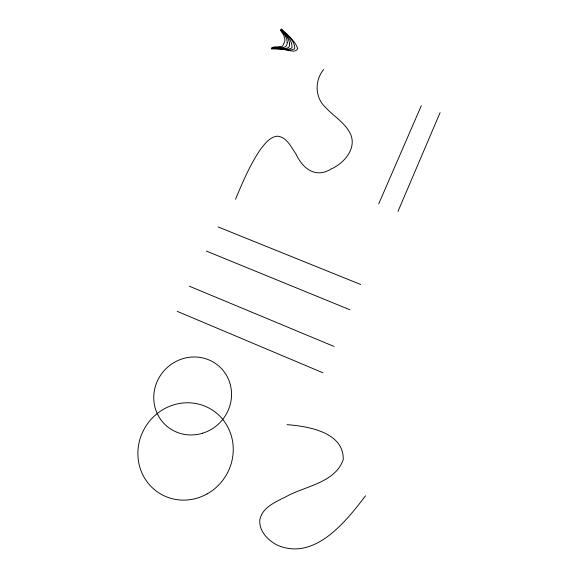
<?xml version="1.0" encoding="UTF-8"?>
<svg xmlns="http://www.w3.org/2000/svg" width="578" height="578" viewBox="0 0 578 578"><rect width="100%" height="100%" fill="white"/><g stroke="black" fill="none" stroke-linecap="round" stroke-linejoin="round"><path stroke-width="0.87" d="M235.513 199.237C242.738 182.019 250.043 164.622 260.656 149.16C264.934 143.676 269.789 136.979 277.259 136.162C286.818 136.914 291.11 147.13 296.001 154.023C302.612 168.595 315.61 178.747 331.288 168.928C344.9 162.953 358.548 146.386 349.105 131.481C343.455 121.698 333.325 115.911 325.862 107.725C314.844 97.877 314.418 80.631 323.716 69.432M398.011 211.331L440.096 112.631M378.735 203.832L421.311 105.695M365.477 495.823C345.933 521.623 314.584 561.151 277.505 545.235C268.091 540.575 259.067 531.348 259.789 520.128C261.993 507.311 275.887 501.87 286.161 496.61C305.141 486.004 335.406 482.825 343.26 459.438C343.816 431.997 307.727 426.253 287.028 424.657M218.065 226.916L360.672 284.499M206.368 251.083L349.856 309.75M189.367 286.204L334.127 346.475M177.2 311.34L322.864 372.767M289.629 43.993C290.142 50.604 281.833 47.88 277.982 47.996A104.517 95.507 -8 0 0 271.92 47.887L271.747 48.234C278.22 46.847 286.276 51.406 291.933 47.801C292.887 40.294 285.597 34.55 280.995 29.579L280.821 29.926C284.81 33.726 289.051 38.249 289.629 43.993M297.67 48.516C295.517 54.592 284.6 47.916 279.846 49.267A98.881 90.211 -8.1 0 0 271.4 48.928L271.573 48.581C279.015 47.049 288.025 52.172 294.679 48.812C295.293 40.409 286.189 34.81 281.161 29.24L281.327 28.9C287.259 34.832 294.91 40.287 297.67 48.516M287.208 42.346C287.411 50.799 277.021 46.486 272.086 47.541L273.994 47.049A81.303 73.738 -6.7 0 1 277.989 46.825L282.599 46.218L284.716 41.515A11.509 10.137 -6.3 0 0 284.831 39.094L283.711 35.236L280.655 30.266C283.906 33.488 287.223 37.519 287.208 42.346M202.495 433.254A39.745 38.134 -46.6 0 0 220.326 367.442A39.745 38.134 -46.6 0 0 155.142 387.217A39.745 38.134 -46.6 0 0 202.495 433.254M207.054 493.952A49.296 47.049 -58.1 0 0 211.7 409.65A49.296 47.049 -58.1 0 0 137.954 450.753A49.296 47.049 -58.1 0 0 207.054 493.952"/></g></svg>
